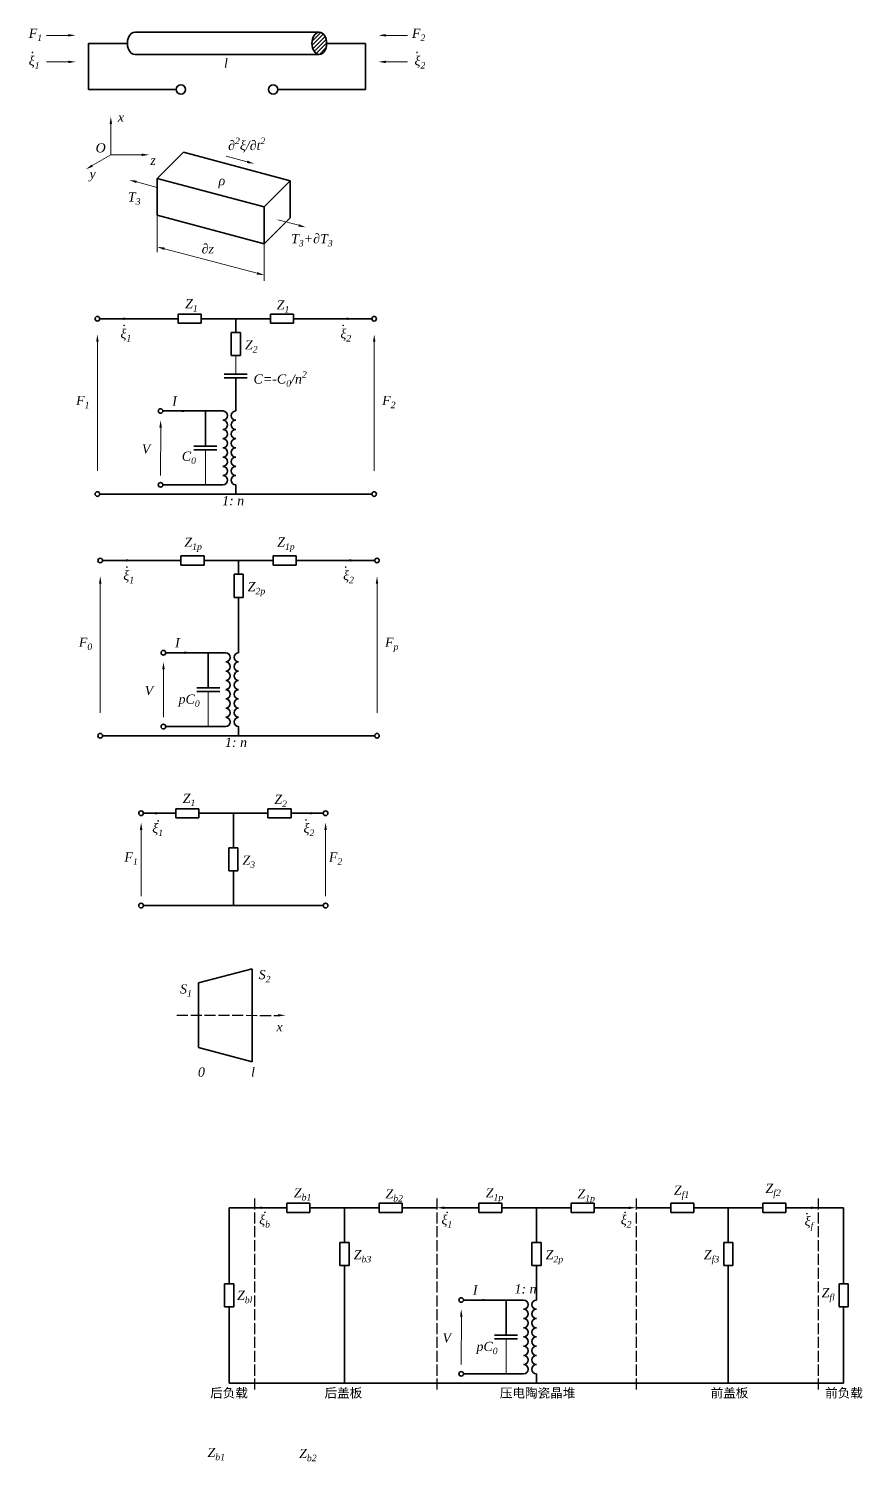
# Model space of a CAD drawing. Header units: millimetres. Extents: x 1780 to 3619, y -4222 to 1986.
# Drawn here: x 2152 to 3055, y -1078 to 474 of the extents above; entities that cross this region are included whole.
import ezdxf

# ---------------------------------------------------------------- set-up
doc = ezdxf.new("R2010")
doc.units = ezdxf.units.MM
doc.linetypes.add('ACAD_ISO02W100', pattern=[15, 12, -3])
doc.layers.get('0').update_dxf_attribs({"lineweight": 35})
doc.layers.add('尺寸', color=7, linetype='Continuous', lineweight=20)
doc.layers.add('虚线', color=250, linetype='ACAD_ISO02W100')
doc.styles.add('TimesNewRoman', font='timesi.ttf', dxfattribs={"height": 10})
doc.styles.add('宋体', font='')
doc.styles.get('宋体').set_extended_font_data('SimSun')

# ---------------------------------------------------------------- blocks, each defined once
blk = doc.blocks.new('*U20')
blk.add_arc((5, 0), 5, 180, 0)
blk = doc.blocks.new('*U21')
at = {"color": 0, "linetype": 'ByBlock', "lineweight": -2, "transparency": 16777216}
for p in [(4746.5, 3448.1), (4756.5, 3448.1), (4766.5, 3448.1), (4776.5, 3448.1)]:
    blk.add_blockref('*U20', p, dxfattribs=at)
blk = doc.blocks.new('*U22')
blk.add_arc((5, 0), 5, 180, 0)
blk = doc.blocks.new('*U23')
at = {"color": 0, "linetype": 'ByBlock', "lineweight": -2, "transparency": 16777216}
for p in [(4746.5, 3448.1), (4756.5, 3448.1), (4766.5, 3448.1), (4776.5, 3448.1)]:
    blk.add_blockref('*U22', p, dxfattribs=at)
blk = doc.blocks.new('*U24')
blk.add_arc((5, 0), 5, 180, 0)
blk = doc.blocks.new('*U25')
at = {"color": 0, "linetype": 'ByBlock', "lineweight": -2, "transparency": 16777216}
for p in [(4746.5, 3448.1), (4756.5, 3448.1), (4766.5, 3448.1), (4776.5, 3448.1)]:
    blk.add_blockref('*U24', p, dxfattribs=at)
blk = doc.blocks.new('*U26')
blk.add_arc((5, 0), 5, 180, 0)
blk = doc.blocks.new('*U27')
at = {"color": 0, "linetype": 'ByBlock', "lineweight": -2, "transparency": 16777216}
for p in [(4746.5, 3448.1), (4756.5, 3448.1), (4766.5, 3448.1), (4776.5, 3448.1)]:
    blk.add_blockref('*U26', p, dxfattribs=at)
blk = doc.blocks.new('*U29')
blk.add_arc((5, 0), 5, 180, 0)
blk = doc.blocks.new('*U30')
at = {"color": 0, "linetype": 'ByBlock', "lineweight": -2, "transparency": 16777216}
for p in [(4746.5, 3448.1), (4756.5, 3448.1), (4766.5, 3448.1), (4776.5, 3448.1)]:
    blk.add_blockref('*U29', p, dxfattribs=at)
blk = doc.blocks.new('*U31')
blk.add_arc((5, 0), 5, 180, 0)
blk = doc.blocks.new('*U32')
at = {"color": 0, "linetype": 'ByBlock', "lineweight": -2, "transparency": 16777216}
for p in [(4746.5, 3448.1), (4756.5, 3448.1), (4766.5, 3448.1), (4776.5, 3448.1)]:
    blk.add_blockref('*U31', p, dxfattribs=at)
blk = doc.blocks.new('*U33')
blk.add_arc((5, 0), 5, 180, 0)
blk = doc.blocks.new('*U34')
at = {"color": 0, "linetype": 'ByBlock', "lineweight": -2, "transparency": 16777216}
for p in [(4746.5, 3448.1), (4756.5, 3448.1), (4766.5, 3448.1), (4776.5, 3448.1)]:
    blk.add_blockref('*U33', p, dxfattribs=at)
blk = doc.blocks.new('*U35')
blk.add_arc((5, 0), 5, 180, 0)
blk = doc.blocks.new('*U36')
at = {"color": 0, "linetype": 'ByBlock', "lineweight": -2, "transparency": 16777216}
for p in [(4746.5, 3448.1), (4756.5, 3448.1), (4766.5, 3448.1), (4776.5, 3448.1)]:
    blk.add_blockref('*U35', p, dxfattribs=at)
blk = doc.blocks.new('*U37')
blk.add_arc((5, 0), 5, 180, 0)
blk = doc.blocks.new('*U38')
at = {"color": 0, "linetype": 'ByBlock', "lineweight": -2, "transparency": 16777216}
for p in [(4746.5, 3448.1), (4756.5, 3448.1), (4766.5, 3448.1), (4776.5, 3448.1)]:
    blk.add_blockref('*U37', p, dxfattribs=at)
blk = doc.blocks.new('*U39')
blk.add_arc((5, 0), 5, 180, 0)
blk = doc.blocks.new('*U40')
at = {"color": 0, "linetype": 'ByBlock', "lineweight": -2, "transparency": 16777216}
for p in [(4746.5, 3448.1), (4756.5, 3448.1), (4766.5, 3448.1), (4776.5, 3448.1)]:
    blk.add_blockref('*U39', p, dxfattribs=at)
blk = doc.blocks.new('*U41')
blk.add_arc((5, 0), 5, 180, 0)
blk = doc.blocks.new('*U42')
at = {"color": 0, "linetype": 'ByBlock', "lineweight": -2, "transparency": 16777216}
for p in [(4746.5, 3448.1), (4756.5, 3448.1), (4766.5, 3448.1), (4776.5, 3448.1)]:
    blk.add_blockref('*U41', p, dxfattribs=at)
blk = doc.blocks.new('*U43')
blk.add_arc((5, 0), 5, 180, 0)
blk = doc.blocks.new('*U44')
at = {"color": 0, "linetype": 'ByBlock', "lineweight": -2, "transparency": 16777216}
for p in [(4746.5, 3448.1), (4756.5, 3448.1), (4766.5, 3448.1), (4776.5, 3448.1)]:
    blk.add_blockref('*U43', p, dxfattribs=at)

msp = doc.modelspace()

# ---------------------------------------------------------------- hatches: boundary and pattern name
h = msp.add_hatch()
h.set_pattern_fill('ANSI31', color=256)
edge = h.paths.add_edge_path()
edge.add_ellipse((2466.6, 458.3), major_axis=(0, 12), ratio=0.666667, start_angle=179.9959, end_angle=270)
edge.add_ellipse((2466.6, 458.3), major_axis=(0, 12), ratio=0.666667, start_angle=270, end_angle=360.0041)
edge.add_ellipse((2466.6, 458.3), major_axis=(0, 12), ratio=0.666667, start_angle=0.0041, end_angle=179.9959)

# ---------------------------------------------------------------- linework, layer by layer
for p, q in [((2267.1, 470.3), (2466.6, 470.3)), ((2258.6, 458.3), (2216.6, 458.3)), ((2216.6, 458.3), (2216.6, 408.3)), ((2474.6, 458.3), (2516.6, 458.3)), ((2516.6, 458.3), (2516.6, 408.3)), ((2267.1, 446.3), (2466.6, 446.3)), ((2216.6, 408.3), (2311.6, 408.3)), ((2516.6, 408.3), (2421.6, 408.3)), ((2319.3, 340.3), (2291, 312)), ((2435.2, 309.3), (2319.3, 340.3)), ((2291, 312), (2407, 281)), ((2291, 312), (2291, 272)), ((2407, 281), (2435.2, 309.3)), ((2435.2, 309.3), (2435.2, 269.3)), ((2407, 281), (2407, 241)), ((2291, 272), (2407, 241)), ((2407, 241), (2435.2, 269.3)), ((2276.1, 159.9), (2228.6, 159.9)), ((2276.1, 159.9), (2313.6, 159.9)), ((2313.6, 159.9), (2313.6, 164.9)), ((2313.6, 164.9), (2326.1, 164.9)), ((2313.6, 159.9), (2313.6, 154.9)), ((2338.6, 164.9), (2326.1, 164.9)), ((2338.6, 159.9), (2338.6, 164.9)), ((2338.6, 159.9), (2338.6, 154.9)), ((2338.6, 159.9), (2376.1, 159.9)), ((2376.1, 144.9), (2376.1, 159.9)), ((2413.6, 159.9), (2376.1, 159.9)), ((2413.6, 159.9), (2413.6, 164.9)), ((2413.6, 164.9), (2426.1, 164.9)), ((2413.6, 159.9), (2413.6, 154.9)), ((2438.6, 164.9), (2426.1, 164.9)), ((2438.6, 159.9), (2438.6, 164.9)), ((2438.6, 159.9), (2438.6, 154.9)), ((2476.1, 159.9), (2438.6, 159.9)), ((2476.1, 159.9), (2523.6, 159.9)), ((2313.6, 154.9), (2326.1, 154.9)), ((2338.6, 154.9), (2326.1, 154.9)), ((2376.1, 144.9), (2371.1, 144.9)), ((2371.1, 144.9), (2371.1, 132.4)), ((2376.1, 144.9), (2381.1, 144.9)), ((2381.1, 144.9), (2381.1, 132.4)), ((2413.6, 154.9), (2426.1, 154.9)), ((2438.6, 154.9), (2426.1, 154.9)), ((2371.1, 119.9), (2371.1, 132.4)), ((2381.1, 119.9), (2381.1, 132.4)), ((2376.1, 119.9), (2371.1, 119.9)), ((2376.1, 119.9), (2381.1, 119.9)), ((2376.1, 99.9), (2363.6, 99.9)), ((2376.1, 95.9), (2363.6, 95.9)), ((2376.1, 99.9), (2388.6, 99.9)), ((2376.1, 59.9), (2376.1, 95.9)), ((2376.1, 95.9), (2388.6, 95.9)), ((2362.1, 59.9), (2297.1, 59.9)), ((2343.2, 59.9), (2343.2, 21.9)), ((2343.2, 21.9), (2330.7, 21.9)), ((2343.2, 17.9), (2330.7, 17.9)), ((2343.2, 21.9), (2355.7, 21.9)), ((2343.2, 17.9), (2355.7, 17.9)), ((2276.1, -30.1), (2228.6, -30.1)), ((2276.1, -30.1), (2376.1, -30.1)), ((2362.1, -20.1), (2297.1, -20.1)), ((2376.1, -20.1), (2376.1, -30.1)), ((2376.1, -30.1), (2476.1, -30.1)), ((2476.1, -30.1), (2523.6, -30.1)), ((2279.2, -102.1), (2231.7, -102.1)), ((2279.2, -102.1), (2316.7, -102.1)), ((2316.7, -102.1), (2316.7, -97.1)), ((2316.7, -97.1), (2329.2, -97.1)), ((2316.7, -102.1), (2316.7, -107.1)), ((2316.7, -107.1), (2329.2, -107.1)), ((2341.7, -97.1), (2329.2, -97.1)), ((2341.7, -107.1), (2329.2, -107.1)), ((2341.7, -102.1), (2341.7, -97.1)), ((2341.7, -102.1), (2341.7, -107.1)), ((2341.7, -102.1), (2379.2, -102.1)), ((2379.2, -117.1), (2379.2, -102.1)), ((2416.7, -102.1), (2379.2, -102.1)), ((2416.7, -102.1), (2416.7, -97.1)), ((2416.7, -97.1), (2429.2, -97.1)), ((2416.7, -102.1), (2416.7, -107.1)), ((2416.7, -107.1), (2429.2, -107.1)), ((2441.7, -97.1), (2429.2, -97.1)), ((2441.7, -107.1), (2429.2, -107.1)), ((2441.7, -102.1), (2441.7, -97.1)), ((2441.7, -102.1), (2441.7, -107.1)), ((2479.2, -102.1), (2441.7, -102.1)), ((2479.2, -102.1), (2526.7, -102.1)), ((2379.2, -117.1), (2374.2, -117.1)), ((2374.2, -117.1), (2374.2, -129.6)), ((2379.2, -117.1), (2384.2, -117.1)), ((2384.2, -117.1), (2384.2, -129.6)), ((2374.2, -142.1), (2374.2, -129.6)), ((2384.2, -142.1), (2384.2, -129.6)), ((2379.2, -142.1), (2374.2, -142.1)), ((2379.2, -142.1), (2384.2, -142.1)), ((2379.2, -202.1), (2379.2, -142.1)), ((2365.2, -202.1), (2300.2, -202.1)), ((2346.3, -202.1), (2346.3, -240.1)), ((2346.3, -240.1), (2333.8, -240.1)), ((2346.3, -244.1), (2333.8, -244.1)), ((2346.3, -240.1), (2358.8, -240.1)), ((2346.3, -244.1), (2358.8, -244.1)), ((2279.2, -292.1), (2231.7, -292.1)), ((2279.2, -292.1), (2379.2, -292.1)), ((2365.2, -282.1), (2300.2, -282.1)), ((2379.2, -282.1), (2379.2, -292.1)), ((2379.2, -292.1), (2479.2, -292.1)), ((2479.2, -292.1), (2526.7, -292.1)), ((2311, -376.1), (2311, -371.1)), ((2311, -371.1), (2323.5, -371.1)), ((2336, -371.1), (2323.5, -371.1)), ((2336, -376.1), (2336, -371.1)), ((2411, -376.1), (2411, -371.1)), ((2411, -371.1), (2423.5, -371.1)), ((2436, -371.1), (2423.5, -371.1)), ((2436, -376.1), (2436, -371.1)), ((2276, -376.1), (2311, -376.1)), ((2311, -376.1), (2311, -381.1)), ((2311, -381.1), (2323.5, -381.1)), ((2336, -381.1), (2323.5, -381.1)), ((2336, -376.1), (2336, -381.1)), ((2336, -376.1), (2373.5, -376.1)), ((2373.5, -413.6), (2373.5, -376.1)), ((2411, -376.1), (2373.5, -376.1)), ((2411, -376.1), (2411, -381.1)), ((2411, -381.1), (2423.5, -381.1)), ((2436, -381.1), (2423.5, -381.1)), ((2436, -376.1), (2436, -381.1)), ((2471, -376.1), (2436, -376.1)), ((2373.5, -413.6), (2368.5, -413.6)), ((2368.5, -413.6), (2368.5, -426.1)), ((2373.5, -413.6), (2378.5, -413.6)), ((2378.5, -413.6), (2378.5, -426.1)), ((2368.5, -438.6), (2368.5, -426.1)), ((2378.5, -438.6), (2378.5, -426.1)), ((2373.5, -438.6), (2368.5, -438.6)), ((2373.5, -438.6), (2378.5, -438.6)), ((2373.5, -476.1), (2373.5, -438.6)), ((2276, -476.1), (2373.5, -476.1)), ((2373.5, -476.1), (2471, -476.1)), ((2335.7, -560), (2393.7, -544.5)), ((2393.7, -544.5), (2393.7, -595)), ((2335.7, -595), (2335.7, -560)), ((2335.7, -595), (2335.7, -630)), ((2393.7, -645.5), (2393.7, -595)), ((2335.7, -630), (2393.7, -645.5)), ((2396.5, -803.6), (2369, -803.6)), ((2369, -803.6), (2369, -886.1)), ((2396.5, -803.6), (2431.5, -803.6)), ((2431.5, -803.6), (2431.5, -798.6)), ((2431.5, -798.6), (2444, -798.6)), ((2431.5, -803.6), (2431.5, -808.6)), ((2456.5, -798.6), (2444, -798.6)), ((2456.5, -803.6), (2456.5, -798.6)), ((2456.5, -803.6), (2456.5, -808.6)), ((2456.5, -803.6), (2494, -803.6)), ((2494, -841.1), (2494, -803.6)), ((2531.5, -803.6), (2494, -803.6)), ((2531.5, -803.6), (2531.5, -798.6)), ((2531.5, -798.6), (2544, -798.6)), ((2531.5, -803.6), (2531.5, -808.6)), ((2556.5, -798.6), (2544, -798.6)), ((2556.5, -803.6), (2556.5, -798.6)), ((2556.5, -803.6), (2556.5, -808.6)), ((2594, -803.6), (2556.5, -803.6)), ((2602, -803.6), (2639.5, -803.6)), ((2639.5, -803.6), (2639.5, -798.6)), ((2639.5, -798.6), (2652, -798.6)), ((2639.5, -803.6), (2639.5, -808.6)), ((2664.5, -798.6), (2652, -798.6)), ((2664.5, -803.6), (2664.5, -798.6)), ((2664.5, -803.6), (2664.5, -808.6)), ((2664.5, -803.6), (2702, -803.6)), ((2702, -841.1), (2702, -803.6)), ((2739.5, -803.6), (2702, -803.6)), ((2739.5, -803.6), (2739.5, -798.6)), ((2739.5, -798.6), (2752, -798.6)), ((2739.5, -803.6), (2739.5, -808.6)), ((2764.5, -798.6), (2752, -798.6)), ((2764.5, -803.6), (2764.5, -798.6)), ((2764.5, -803.6), (2764.5, -808.6)), ((2802, -803.6), (2764.5, -803.6)), ((2810, -803.6), (2847.5, -803.6)), ((2847.5, -803.6), (2847.5, -798.6)), ((2847.5, -798.6), (2860, -798.6)), ((2847.5, -803.6), (2847.5, -808.6)), ((2872.5, -798.6), (2860, -798.6)), ((2872.5, -803.6), (2872.5, -798.6)), ((2872.5, -803.6), (2872.5, -808.6)), ((2872.5, -803.6), (2910, -803.6)), ((2947.5, -803.6), (2910, -803.6)), ((2910, -841.1), (2910, -803.6)), ((2947.5, -803.6), (2947.5, -798.6)), ((2947.5, -798.6), (2960, -798.6)), ((2947.5, -803.6), (2947.5, -808.6)), ((2972.5, -798.6), (2960, -798.6)), ((2972.5, -803.6), (2972.5, -798.6)), ((2972.5, -803.6), (2972.5, -808.6)), ((3007.5, -803.6), (2972.5, -803.6)), ((3007.5, -803.6), (3035, -803.6)), ((3035, -803.6), (3035, -886.1)), ((2431.5, -808.6), (2444, -808.6)), ((2456.5, -808.6), (2444, -808.6)), ((2531.5, -808.6), (2544, -808.6)), ((2556.5, -808.6), (2544, -808.6)), ((2639.5, -808.6), (2652, -808.6)), ((2664.5, -808.6), (2652, -808.6)), ((2739.5, -808.6), (2752, -808.6)), ((2764.5, -808.6), (2752, -808.6)), ((2847.5, -808.6), (2860, -808.6)), ((2872.5, -808.6), (2860, -808.6)), ((2947.5, -808.6), (2960, -808.6)), ((2972.5, -808.6), (2960, -808.6)), ((2494, -841.1), (2489, -841.1)), ((2489, -841.1), (2489, -853.6)), ((2489, -866.1), (2489, -853.6)), ((2494, -841.1), (2499, -841.1)), ((2499, -841.1), (2499, -853.6)), ((2499, -866.1), (2499, -853.6)), ((2702, -841.1), (2697, -841.1)), ((2697, -841.1), (2697, -853.6)), ((2697, -866.1), (2697, -853.6)), ((2702, -841.1), (2707, -841.1)), ((2707, -841.1), (2707, -853.6)), ((2707, -866.1), (2707, -853.6)), ((2910, -841.1), (2905, -841.1)), ((2905, -841.1), (2905, -853.6)), ((2905, -866.1), (2905, -853.6)), ((2910, -841.1), (2915, -841.1)), ((2915, -841.1), (2915, -853.6)), ((2915, -866.1), (2915, -853.6)), ((2494, -866.1), (2489, -866.1)), ((2494, -866.1), (2499, -866.1)), ((2494, -993.6), (2494, -866.1)), ((2702, -866.1), (2697, -866.1)), ((2702, -866.1), (2707, -866.1)), ((2702, -903.6), (2702, -866.1)), ((2910, -866.1), (2905, -866.1)), ((2910, -866.1), (2915, -866.1)), ((2910, -993.6), (2910, -866.1)), ((2369, -886.1), (2364, -886.1)), ((2364, -886.1), (2364, -898.6)), ((2364, -911.1), (2364, -898.6)), ((2369, -886.1), (2374, -886.1)), ((2374, -886.1), (2374, -898.6)), ((2374, -911.1), (2374, -898.6)), ((3035, -886.1), (3030, -886.1)), ((3030, -886.1), (3030, -898.6)), ((3030, -911.1), (3030, -898.6)), ((3035, -886.1), (3040, -886.1)), ((3040, -886.1), (3040, -898.6)), ((3040, -911.1), (3040, -898.6)), ((2369, -911.1), (2364, -911.1)), ((2369, -911.1), (2374, -911.1)), ((2369, -911.1), (2369, -993.6)), ((2688, -903.6), (2623, -903.6)), ((2669.1, -903.6), (2669.1, -941.6)), ((3035, -911.1), (3030, -911.1)), ((3035, -911.1), (3035, -993.6)), ((3035, -911.1), (3040, -911.1)), ((2669.1, -941.6), (2656.6, -941.6)), ((2669.1, -945.6), (2656.6, -945.6)), ((2669.1, -941.6), (2681.6, -941.6)), ((2669.1, -945.6), (2681.6, -945.6)), ((2396.5, -993.6), (2369, -993.6)), ((2396.5, -993.6), (2494, -993.6)), ((2494, -993.6), (2594, -993.6)), ((2594, -993.6), (2702, -993.6)), ((2688, -983.6), (2623, -983.6)), ((2702, -983.6), (2702, -993.6)), ((2702, -993.6), (2810, -993.6)), ((2910, -993.6), (2810, -993.6)), ((3007.5, -993.6), (2910, -993.6)), ((3007.5, -993.6), (3035, -993.6))]:
    msp.add_line(p, q)
for centre, radius in [((2316.6, 408.3), 5), ((2416.6, 408.3), 5), ((2226.1, 159.9), 2.5), ((2526.1, 159.9), 2.5), ((2294.6, 59.9), 2.5), ((2226.1, -30.1), 2.5), ((2294.6, -20.1), 2.5), ((2526.1, -30.1), 2.5), ((2229.2, -102.1), 2.5), ((2529.2, -102.1), 2.5), ((2297.7, -202.1), 2.5), ((2229.2, -292.1), 2.5), ((2297.7, -282.1), 2.5), ((2529.2, -292.1), 2.5), ((2273.5, -376.1), 2.5), ((2473.5, -376.1), 2.5), ((2273.5, -476.1), 2.5), ((2473.5, -476.1), 2.5), ((2620.5, -903.6), 2.5), ((2620.5, -983.6), 2.5)]:
    msp.add_circle(centre, radius)
at = {"extrusion": (0, 0, -1)}
msp.add_ellipse((2266.6, 458.3), major_axis=(0, 12), ratio=0.666667, start_param=3.08154, end_param=6.343238, dxfattribs=at)
msp.add_ellipse((2466.6, 458.3), major_axis=(0, 12), ratio=0.666667)
at = {"layer": '尺寸'}
for p, q in [((2171.1, 467), (2194.5, 466.9)), ((2562.2, 467), (2538.8, 466.9)), ((2171.1, 438.3), (2194.5, 438.4)), ((2562.2, 438.3), (2538.8, 438.4)), ((2240.7, 337.6), (2240.8, 371)), ((2240.8, 337.6), (2220.4, 325.9)), ((2240.8, 337.6), (2274.2, 337.4)), ((2365.8, 336), (2388.4, 330)), ((2291, 302.1), (2268.4, 308.1)), ((2291, 272), (2291, 232)), ((2421.6, 267.1), (2444.3, 261.2)), ((2399.2, 209.1), (2298.7, 235.6)), ((2407, 241), (2407, 201)), ((2226.1, 64.9), (2226.1, 134.9)), ((2526.1, 64.9), (2526.1, 134.9)), ((2376.1, 119.9), (2376.1, 99.9)), ((2226.1, 64.9), (2226.1, -5.1)), ((2526.1, 64.9), (2526.1, -5.1)), ((2294.7, 41.9), (2294.6, -10.1)), ((2343.2, 17.9), (2343.2, -20.1)), ((2229.2, -197.1), (2229.2, -127.1)), ((2529.2, -197.1), (2529.2, -127.1)), ((2229.2, -197.1), (2229.2, -267.1)), ((2529.2, -197.1), (2529.2, -267.1)), ((2297.7, -220.1), (2297.7, -272.1)), ((2346.3, -244.1), (2346.3, -282.1)), ((2273.5, -394.1), (2273.5, -466.1)), ((2473.5, -394.1), (2473.5, -466.1)), ((2620.6, -921.6), (2620.5, -973.6)), ((2669.1, -945.6), (2669.1, -983.6))]:
    msp.add_line(p, q, dxfattribs=at)
for points in [[(2194.5, 468.4), (2202.5, 467), (2194.5, 465.7)], [(2538.7, 468.4), (2530.8, 467), (2538.8, 465.7)], [(2194.5, 436.9), (2202.5, 438.3), (2194.5, 439.6)], [(2538.7, 436.9), (2530.8, 438.3), (2538.8, 439.6)], [(2239.4, 371), (2240.7, 379), (2242, 371)], [(2221.2, 324.7), (2213.6, 321.8), (2219.9, 327)], [(2274.2, 338.9), (2282.2, 337.5), (2274.2, 336.2)], [(2388.1, 328.6), (2396.1, 327.9), (2388.7, 331.2)], [(2268.8, 309.5), (2260.7, 310.3), (2268.1, 306.9)], [(2443.9, 259.7), (2452, 259), (2444.6, 262.3)], [(2299.1, 237), (2291, 237.8), (2298.4, 234.4)], [(2398.9, 207.8), (2407, 207.1), (2399.6, 210.4)], [(2254.1, 158.5), (2262.1, 159.9), (2254.1, 161.2)], [(2498.2, 158.5), (2490.2, 159.9), (2498.2, 161.2)], [(2227.5, 134.9), (2226.1, 142.9), (2224.8, 134.9)], [(2524.8, 134.9), (2526.2, 142.9), (2527.5, 134.9)], [(2296, 41.9), (2294.6, 49.9), (2293.3, 41.9)], [(2317.3, 58.5), (2325.3, 59.9), (2317.3, 61.2)], [(2257.1, -103.4), (2265.1, -102), (2257.1, -100.7)], [(2501.2, -103.4), (2493.2, -102), (2501.2, -100.7)], [(2230.5, -127.1), (2229.2, -119.1), (2227.9, -127.1)], [(2527.9, -127.1), (2529.2, -119.1), (2530.5, -127.1)], [(2320.4, -203.4), (2328.4, -202), (2320.4, -200.7)], [(2299.1, -220.1), (2297.7, -212.1), (2296.4, -220.1)], [(2274.9, -394.1), (2273.5, -386.1), (2272.2, -394.1)], [(2288.6, -377.4), (2296.6, -376.1), (2288.6, -374.8)], [(2458.3, -377.4), (2450.3, -376.1), (2458.3, -374.8)], [(2472.1, -394.1), (2473.5, -386.1), (2474.8, -394.1)], [(2422, -596.4), (2430, -595), (2422, -593.7)], [(2404.5, -804.9), (2396.5, -803.6), (2404.5, -802.3)], [(2602, -804.9), (2594, -803.6), (2602, -802.3)], [(2802, -805), (2810, -803.6), (2802, -802.3)], [(2999.5, -805), (3007.5, -803.6), (2999.5, -802.3)], [(2621.9, -921.6), (2620.5, -913.6), (2619.2, -921.6)], [(2643.2, -904.9), (2651.2, -903.6), (2643.2, -902.3)]]:
    msp.add_solid(points, dxfattribs=at)
at = {"layer": '虚线'}
for p, q in [((2312.3, -595), (2422, -595.1)), ((2396.5, -793.6), (2396.5, -1003.6)), ((2594, -793.6), (2594, -1003.6)), ((2810, -793.6), (2810, -1003.6)), ((3007.5, -793.6), (3007.5, -1003.6))]:
    msp.add_line(p, q, dxfattribs=at)

# ---------------------------------------------------------------- block references
at = {"xscale": -1}
for name, p, rotation in [('*U23', (5810.3, 4806.4), 90), ('*U27', (5810.3, 4766.4), 90.00000000000176), ('*U32', (5813.3, 4544.4), 90), ('*U36', (5813.3, 4504.4), 90.00000000000176), ('*U40', (6136.2, 3842.9), 90), ('*U44', (6136.2, 3802.9), 90.00000000000176)]:
    msp.add_blockref(name, p, dxfattribs=dict(at, rotation=rotation))
at = {"rotation": 270}
for name, p in [('*U21', (-1072, 4806.4)), ('*U25', (-1072, 4766.4)), ('*U30', (-1068.9, 4544.4)), ('*U34', (-1068.9, 4504.4)), ('*U38', (-746.1, 3842.9)), ('*U42', (-746.1, 3802.9))]:
    msp.add_blockref(name, p, dxfattribs=at)

# ---------------------------------------------------------------- texts
at = {"layer": '尺寸', "char_height": 10}
for s, width, heights, insert, attachment_point, style in [('\\A1;F{\\H0.7x;\\S^ 1;}', 28.768, [0], (2151.7, 474.3), 1, 'TimesNewRoman'), ('\\A1;F{\\H0.7x;\\S^ 2;}', 28.768, [0], (2581.6, 474.3), 3, 'TimesNewRoman'), ('\\A1;ξ{\\H0.7x;\\S^ 1;}', 28.768, [0], (2151.7, 431), 7, 'TimesNewRoman'), ('.', 28.768, [0], (2154.2, 457.8), 1, 'TimesNewRoman'), ('\\A1;l', 28.768, [0], (2363.4, 431.9), 7, 'TimesNewRoman'), ('\\A1;ξ{\\H0.7x;\\S^ 2;}', 28.768, [0], (2581.6, 431), 9, 'TimesNewRoman'), ('.', 28.768, [0], (2574.8, 457.8), 3, 'TimesNewRoman'), ('\\A1;x', 28.768, [0], (2255, 383.3), 3, 'TimesNewRoman'), ('\\A1;O', 28.768, [0], (2235.1, 350.1), 3, 'TimesNewRoman'), ('\\A1;∂{\\H0.7x;\\S2^ ;}ξ/∂t{\\H0.7x;\\S2^ ;}', 28.768, [0], (2367.8, 356.1), 1, 'TimesNewRoman'), ('\\A1;z', 28.768, [0], (2289.4, 336.6), 3, 'TimesNewRoman'), ('\\A1;y', 28.768, [0], (2224.3, 322), 3, 'TimesNewRoman'), ('ρ', 28.768, [13.2], (2357.4, 314.6), 1, 'TimesNewRoman'), ('\\A1;T{\\H0.7x;\\S^ 3;}', 28.768, [0], (2259.2, 296.9), 1, 'TimesNewRoman'), ('\\A1;T{\\H0.7x;\\S^ 3;}+∂T{\\H0.7x;\\S^ 3;}', 28.768, [0], (2436.1, 251.7), 1, 'TimesNewRoman'), ('\\A1;∂z', 28.768, [0], (2339.1, 240.7), 1, 'TimesNewRoman'), ('\\A1;Z{\\H0.7x;\\S^ 1;}', 28.768, [0], (2321.2, 181.1), 1, 'TimesNewRoman'), ('\\A1;Z{\\H0.7x;\\S^ 1;}', 28.768, [0], (2420.5, 179.9), 1, 'TimesNewRoman'), ('\\A1;ξ{\\H0.7x;\\S^ 1;}', 28.768, [0], (2251.1, 135.2), 7, 'TimesNewRoman'), ('.', 28.768, [0], (2253.6, 162), 1, 'TimesNewRoman'), ('\\A1;ξ{\\H0.7x;\\S^ 2;}', 28.768, [0], (2501.2, 135.2), 9, 'TimesNewRoman'), ('.', 28.768, [0], (2494.8, 162), 3, 'TimesNewRoman'), ('\\A1;Z{\\H0.7x;\\S^ 2;}', 28.768, [0], (2386.1, 136.6), 1, 'TimesNewRoman'), ('\\A1;C=-C{\\H0.7x;\\S^ 0;}/n{\\H0.7x;\\S2^ ;}', 28.768, [0], (2395.4, 103), 1, 'TimesNewRoman'), ('\\A1;F{\\H0.7x;\\S^ 1;}', 28.768, [0], (2203, 76.3), 1, 'TimesNewRoman'), ('\\A1;I', 28.768, [0], (2307.2, 75.6), 1, 'TimesNewRoman'), ('\\A1;F{\\H0.7x;\\S^ 2;}', 28.768, [0], (2549.3, 76.3), 3, 'TimesNewRoman'), ('\\A1;V', 28.768, [0], (2274.3, 23.9), 1, 'TimesNewRoman'), ('\\A1;C{\\H0.7x;\\S^ 0;}', 28.768, [0], (2317.6, 15.9), 1, 'TimesNewRoman'), ('\\A1;1: n', 28.768, [0], (2361.3, -32.3), 1, 'TimesNewRoman'), ('\\A1;Z{\\H0.7x;\\S^ 1p;}', 28.768, [0], (2320.4, -77.3), 1, 'TimesNewRoman'), ('\\A1;Z{\\H0.7x;\\S^ 1p;}', 28.768, [0], (2421, -77.2), 1, 'TimesNewRoman'), ('.', 28.768, [0], (2256.6, -100), 1, 'TimesNewRoman'), ('.', 28.768, [0], (2497.5, -100), 3, 'TimesNewRoman'), ('\\A1;ξ{\\H0.7x;\\S^ 1;}', 28.768, [0], (2254.2, -126.8), 7, 'TimesNewRoman'), ('\\A1;ξ{\\H0.7x;\\S^ 2;}', 28.768, [0], (2504.2, -126.8), 9, 'TimesNewRoman'), ('\\A1;Z{\\H0.7x;\\S^ 2p;}', 28.768, [0], (2389.1, -125.4), 1, 'TimesNewRoman'), ('\\A1;F{\\H0.7x;\\S^ 0;}', 28.768, [0], (2206, -185.7), 1, 'TimesNewRoman'), ('\\A1;F{\\H0.7x;\\S^ p;}', 28.768, [0], (2552.4, -185.7), 3, 'TimesNewRoman'), ('\\A1;I', 28.768, [0], (2310.3, -186.3), 1, 'TimesNewRoman'), ('\\A1;V', 28.768, [0], (2277.4, -238), 1, 'TimesNewRoman'), ('\\A1;pC{\\H0.7x;\\S^ 0;}', 28.768, [0], (2314.1, -247.4), 1, 'TimesNewRoman'), ('\\A1;1: n', 28.768, [0], (2364.4, -294.2), 1, 'TimesNewRoman'), ('\\A1;Z{\\H0.7x;\\S^ 1;}', 28.768, [0], (2318.6, -354.9), 1, 'TimesNewRoman'), ('\\A1;Z{\\H0.7x;\\S^ 2;}', 28.768, [0], (2417.9, -356), 1, 'TimesNewRoman'), ('\\A1;ξ{\\H0.7x;\\S^ 1;}', 28.768, [0], (2285.6, -400.8), 7, 'TimesNewRoman'), ('.', 28.768, [0], (2290.4, -375), 1, 'TimesNewRoman'), ('\\A1;ξ{\\H0.7x;\\S^ 2;}', 28.768, [0], (2461.3, -400.8), 9, 'TimesNewRoman'), ('.', 28.768, [0], (2454.5, -374), 3, 'TimesNewRoman'), ('\\A1;F{\\H0.7x;\\S^ 1;}', 28.768, [0], (2255.4, -418.5), 1, 'TimesNewRoman'), ('\\A1;F{\\H0.7x;\\S^ 2;}', 28.768, [0], (2491.6, -418.5), 3, 'TimesNewRoman'), ('\\A1;Z{\\H0.7x;\\S^ 3;}', 28.768, [0], (2383.4, -421.9), 1, 'TimesNewRoman'), ('\\A1;S{\\H0.7x;\\S^ 2;}', 28.768, [0], (2413.8, -545.9), 3, 'TimesNewRoman'), ('\\A1;S{\\H0.7x;\\S^ 1;}', 28.768, [0], (2315.7, -561.4), 1, 'TimesNewRoman'), ('\\A1;x', 28.768, [0], (2420.2, -602.5), 1, 'TimesNewRoman'), ('\\A1;0', 28.768, [0], (2335.1, -651.5), 1, 'TimesNewRoman'), ('\\A1;l', 28.768, [0], (2392.7, -651.5), 1, 'TimesNewRoman'), ('\\A1;Z{\\H0.7x;\\S^ b1;}', 28.768, [0], (2439.1, -782.4), 1, 'TimesNewRoman'), ('\\A1;Z{\\H0.7x;\\S^ b2;}', 28.768, [0], (2538.4, -783.5), 1, 'TimesNewRoman'), ('\\A1;Z{\\H0.7x;\\S^ 1;\\S^ p;}', 28.768, [0], (2647.1, -782.4), 1, 'TimesNewRoman'), ('\\A1;Z{\\H0.7x;\\S^ 1;\\S^ p;}', 28.768, [0], (2746.4, -783.5), 1, 'TimesNewRoman'), ('\\A1;Z{\\H0.7x;\\S^ f1;}', 28.768, [0], (2867.6, -779.5), 3, 'TimesNewRoman'), ('\\A1;Z{\\H0.7x;\\S^ f2;}', 28.768, [0], (2966.9, -777.6), 3, 'TimesNewRoman'), ('\\A1;ξ{\\H0.7x;\\S^ b;}', 28.768, [0], (2401.5, -825.1), 7, 'TimesNewRoman'), ('.', 28.768, [0], (2406.2, -799.3), 1, 'TimesNewRoman'), ('\\A1;ξ{\\H0.7x;\\S^ 1;}', 28.768, [0], (2599, -825.1), 7, 'TimesNewRoman'), ('.', 28.768, [0], (2603.7, -799.3), 1, 'TimesNewRoman'), ('\\A1;ξ{\\H0.7x;\\S^ 2;}', 28.768, [0], (2805.1, -825.1), 9, 'TimesNewRoman'), ('.', 28.768, [0], (2800.4, -799.3), 3, 'TimesNewRoman'), ('\\A1;ξ{\\H0.7x;\\S^ f;}', 28.768, [0], (3002.1, -826.5), 9, 'TimesNewRoman'), ('.', 28.768, [0], (2997.4, -800.7), 3, 'TimesNewRoman'), ('\\A1;Z{\\H0.7x;\\S^ b3;}', 28.768, [0], (2504, -849.4), 1, 'TimesNewRoman'), ('\\A1;Z{\\H0.7x;\\S^ 2;\\S^ p;}', 28.768, [0], (2712, -849.4), 1, 'TimesNewRoman'), ('\\A1;Z{\\H0.7x;\\S^ f3;}', 28.768, [0], (2900.1, -849.4), 3, 'TimesNewRoman'), ('\\A1;Z{\\H0.7x;\\S^ b;\\S^ l;}', 28.768, [0], (2377.5, -893.6), 1, 'TimesNewRoman'), ('\\A1;I', 28.768, [0], (2633.1, -887.8), 1, 'TimesNewRoman'), ('\\A1;1: n', 28.768, [5.75], (2678.2, -886.5), 1, 'TimesNewRoman'), ('\\A1;Z{\\H0.7x;\\S^ fl;}', 28.768, [0], (3025.4, -890.7), 3, 'TimesNewRoman'), ('\\A1;V', 28.768, [0], (2600.2, -939.6), 1, 'TimesNewRoman'), ('\\A1;pC{\\H0.7x;\\S^ 0;}', 28.768, [0], (2637, -948.9), 1, 'TimesNewRoman'), ('\\A1;后负载', 67.643, [0], (2348.3, -999.3), 1, '宋体'), ('\\A1;后盖板', 67.643, [0], (2472.3, -999.3), 1, '宋体'), ('\\A1;压电陶瓷晶堆', 96.696, [0], (2744.2, -999.3), 3, '宋体'), ('\\A1;前盖板', 67.643, [0], (2931.7, -999.3), 3, '宋体'), ('\\A1;前负载', 67.643, [0], (3055.8, -999.3), 3, '宋体'), ('\\A1;Z{\\H0.7x;\\S^ b1;}', 28.768, [0], (2345.5, -1063.8), 1, 'TimesNewRoman'), ('\\A1;Z{\\H0.7x;\\S^ b2;}', 28.768, [0], (2444.8, -1064.9), 1, 'TimesNewRoman')]:
    msp.add_mtext_dynamic_manual_height_columns(s, width=width, gutter_width=12.5, heights=heights, dxfattribs=dict(at, insert=insert, attachment_point=attachment_point, style=style))

doc.saveas('drawing.dxf')
